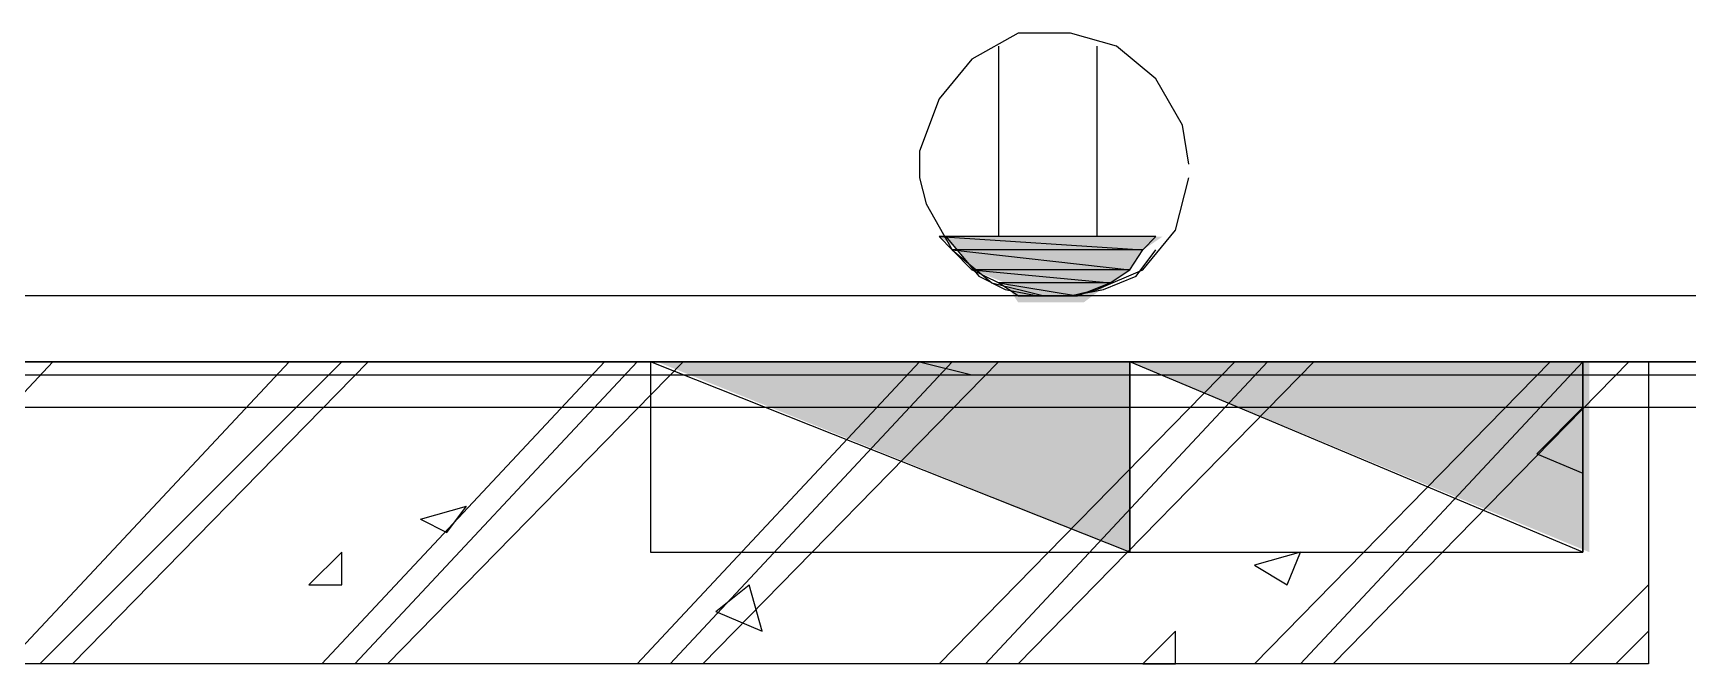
# Model space of a CAD drawing. Header units: millimetres. Extents: x 5 to 415, y 48 to 251.
# Drawn here: x 116.011 to 120.456, y 93.345 to 95.038 of the extents above; entities that cross this region are included whole.
import ezdxf

# ---------------------------------------------------------------- set-up
doc = ezdxf.new("R2010")
doc.units = ezdxf.units.MM
doc.layers.add('H', color=7, linetype='Continuous')
doc.layers.add('P', color=7, linetype='Continuous')

msp = doc.modelspace()

# ---------------------------------------------------------------- hatches: boundary and pattern name
at = {"layer": 'H', "linetype": 'Continuous'}
for points in [[(118.498, 94.456), (118.445, 94.492), (119.045, 94.492), (118.992, 94.456), (118.498, 94.456)], [(118.533, 94.403), (118.498, 94.456), (118.992, 94.456), (118.957, 94.403), (118.533, 94.403)], [(118.622, 94.368), (118.533, 94.403), (118.957, 94.403), (118.904, 94.368), (118.622, 94.368)], [(118.657, 94.315), (118.622, 94.368), (118.904, 94.368), (118.833, 94.315), (118.657, 94.315)], [(118.957, 93.645), (117.687, 94.156), (118.957, 94.156), (118.957, 93.645)], [(120.191, 93.645), (118.957, 94.156), (120.191, 94.156), (120.191, 93.645)]]:
    msp.add_hatch(color=256, dxfattribs=at).paths.add_polyline_path(points)

# ---------------------------------------------------------------- linework, layer by layer
at = {"layer": 'P'}
for points in [[(118.657, 95.038), (118.533, 94.968)], [(118.657, 95.038), (118.533, 94.968)], [(118.727, 95.038), (118.657, 95.038)], [(118.727, 95.038), (118.657, 95.038)], [(118.798, 95.038), (118.727, 95.038)], [(118.798, 95.038), (118.727, 95.038)], [(118.921, 95.003), (118.798, 95.038)], [(118.921, 95.003), (118.798, 95.038)], [(118.604, 95.003), (118.604, 94.492)], [(118.868, 95.003), (118.868, 94.492)], [(119.027, 94.915), (118.921, 95.003)], [(119.027, 94.915), (118.921, 95.003)], [(118.533, 94.968), (118.445, 94.862)], [(118.533, 94.968), (118.445, 94.862)], [(119.098, 94.791), (119.027, 94.915)], [(119.098, 94.791), (119.027, 94.915)], [(118.445, 94.862), (118.392, 94.721)], [(118.445, 94.862), (118.392, 94.721)], [(119.115, 94.686), (119.098, 94.791)], [(119.115, 94.686), (119.098, 94.791)], [(118.392, 94.721), (118.392, 94.65)], [(118.392, 94.721), (118.392, 94.65)], [(118.392, 94.65), (118.41, 94.58)], [(118.392, 94.65), (118.41, 94.58)], [(119.08, 94.509), (119.115, 94.65)], [(119.08, 94.509), (119.115, 94.65)], [(118.41, 94.58), (118.48, 94.456)], [(118.41, 94.58), (118.48, 94.456)], [(118.992, 94.403), (119.08, 94.509)], [(118.992, 94.403), (119.08, 94.509)], [(119.027, 94.492), (118.445, 94.492)], [(118.445, 94.492), (118.992, 94.456)], [(118.445, 94.492), (118.992, 94.456)], [(118.48, 94.456), (118.445, 94.492)], [(119.027, 94.492), (118.445, 94.492)], [(118.463, 94.492), (118.551, 94.386)], [(118.992, 94.456), (119.027, 94.492)], [(118.48, 94.456), (118.586, 94.368)], [(118.48, 94.456), (118.586, 94.368)], [(118.992, 94.456), (118.48, 94.456)], [(118.992, 94.456), (118.48, 94.456)], [(118.48, 94.456), (118.957, 94.403)], [(118.48, 94.456), (118.957, 94.403)], [(118.533, 94.403), (118.48, 94.456)], [(118.957, 94.403), (118.992, 94.456)], [(118.974, 94.386), (119.027, 94.456)], [(118.957, 94.403), (118.533, 94.403)], [(118.957, 94.403), (118.533, 94.403)], [(118.533, 94.403), (118.904, 94.368)], [(118.533, 94.403), (118.904, 94.368)], [(118.604, 94.368), (118.533, 94.403)], [(118.551, 94.386), (118.622, 94.35)], [(118.586, 94.368), (118.727, 94.333)], [(118.586, 94.368), (118.727, 94.333)], [(118.904, 94.368), (118.604, 94.368)], [(118.904, 94.368), (118.604, 94.368)], [(118.604, 94.368), (118.816, 94.333)], [(118.604, 94.368), (118.816, 94.333)], [(118.657, 94.333), (118.604, 94.368)], [(118.816, 94.333), (118.904, 94.368)], [(118.868, 94.35), (118.992, 94.403)], [(118.868, 94.35), (118.992, 94.403)], [(118.886, 94.35), (118.974, 94.386)], [(118.904, 94.368), (118.957, 94.403)], [(131.145, 94.333), (108.62, 94.333)], [(131.145, 94.333), (108.62, 94.333)], [(118.622, 94.35), (118.71, 94.333)], [(118.816, 94.333), (118.657, 94.333)], [(118.816, 94.333), (118.657, 94.333)], [(118.657, 94.333), (118.78, 94.333)], [(118.657, 94.333), (118.78, 94.333)], [(118.692, 94.333), (118.657, 94.333)], [(118.78, 94.333), (118.692, 94.333)], [(118.71, 94.333), (118.798, 94.333)], [(118.727, 94.333), (118.798, 94.333)], [(118.727, 94.333), (118.798, 94.333)], [(118.78, 94.333), (118.816, 94.333)], [(118.798, 94.333), (118.868, 94.35)], [(118.798, 94.333), (118.868, 94.35)], [(118.798, 94.333), (118.886, 94.35)], [(108.62, 94.156), (131.145, 94.156)], [(131.145, 94.156), (108.62, 94.156)], [(108.744, 94.156), (120.35, 94.156)], [(115.305, 93.345), (116.064, 94.156)], [(115.94, 93.345), (116.699, 94.156)], [(116.029, 93.345), (116.84, 94.156)], [(116.117, 93.345), (116.911, 94.156)], [(116.787, 93.345), (117.546, 94.156)], [(116.875, 93.345), (117.634, 94.156)], [(116.963, 93.345), (117.757, 94.156)], [(117.634, 93.345), (118.392, 94.156)], [(117.669, 94.156), (118.957, 94.156)], [(118.957, 93.645), (117.669, 94.156)], [(118.957, 94.156), (117.669, 94.156)], [(117.669, 94.156), (117.669, 93.645)], [(118.957, 93.645), (117.669, 94.156)], [(117.722, 93.345), (118.48, 94.156)], [(117.81, 93.345), (118.604, 94.156)], [(118.392, 94.156), (118.533, 94.121)], [(118.445, 93.345), (119.239, 94.156)], [(118.569, 93.345), (119.327, 94.156)], [(118.657, 93.345), (119.451, 94.156)], [(118.957, 94.156), (118.957, 93.645)], [(118.957, 93.645), (118.957, 94.156)], [(118.957, 94.156), (120.174, 94.156)], [(120.174, 93.645), (118.957, 94.156)], [(120.174, 94.156), (118.957, 94.156)], [(118.957, 94.156), (118.957, 93.645)], [(120.174, 93.645), (118.957, 94.156)], [(119.292, 93.345), (120.086, 94.156)], [(119.415, 93.345), (120.174, 94.156)], [(119.503, 93.345), (120.297, 94.156)], [(120.174, 94.156), (120.174, 93.645)], [(120.174, 93.645), (120.174, 94.156)], [(120.35, 94.156), (120.35, 93.345)], [(108.656, 94.121), (130.422, 94.121)], [(131.145, 94.033), (108.708, 94.033)], [(120.05, 93.909), (120.174, 94.033)], [(120.174, 93.857), (120.174, 94.033)], [(120.05, 93.909), (120.174, 93.857)], [(117.052, 93.733), (117.175, 93.768)], [(117.122, 93.698), (117.175, 93.768)], [(117.052, 93.733), (117.122, 93.698)], [(116.752, 93.557), (116.84, 93.645)], [(116.84, 93.557), (116.84, 93.645)], [(117.669, 93.645), (118.957, 93.645)], [(118.957, 93.645), (120.174, 93.645)], [(119.415, 93.645), (119.292, 93.61)], [(119.38, 93.557), (119.415, 93.645)], [(119.292, 93.61), (119.38, 93.557)], [(116.752, 93.557), (116.84, 93.557)], [(117.845, 93.486), (117.934, 93.557)], [(117.969, 93.433), (117.934, 93.557)], [(120.138, 93.345), (120.35, 93.557)], [(117.845, 93.486), (117.969, 93.433)], [(118.992, 93.345), (119.08, 93.433)], [(119.08, 93.345), (119.08, 93.433)], [(120.262, 93.345), (120.35, 93.433)], [(120.35, 93.345), (108.744, 93.345)], [(118.992, 93.345), (119.08, 93.345)]]:
    msp.add_lwpolyline(points, dxfattribs=at)

doc.saveas('drawing.dxf')
